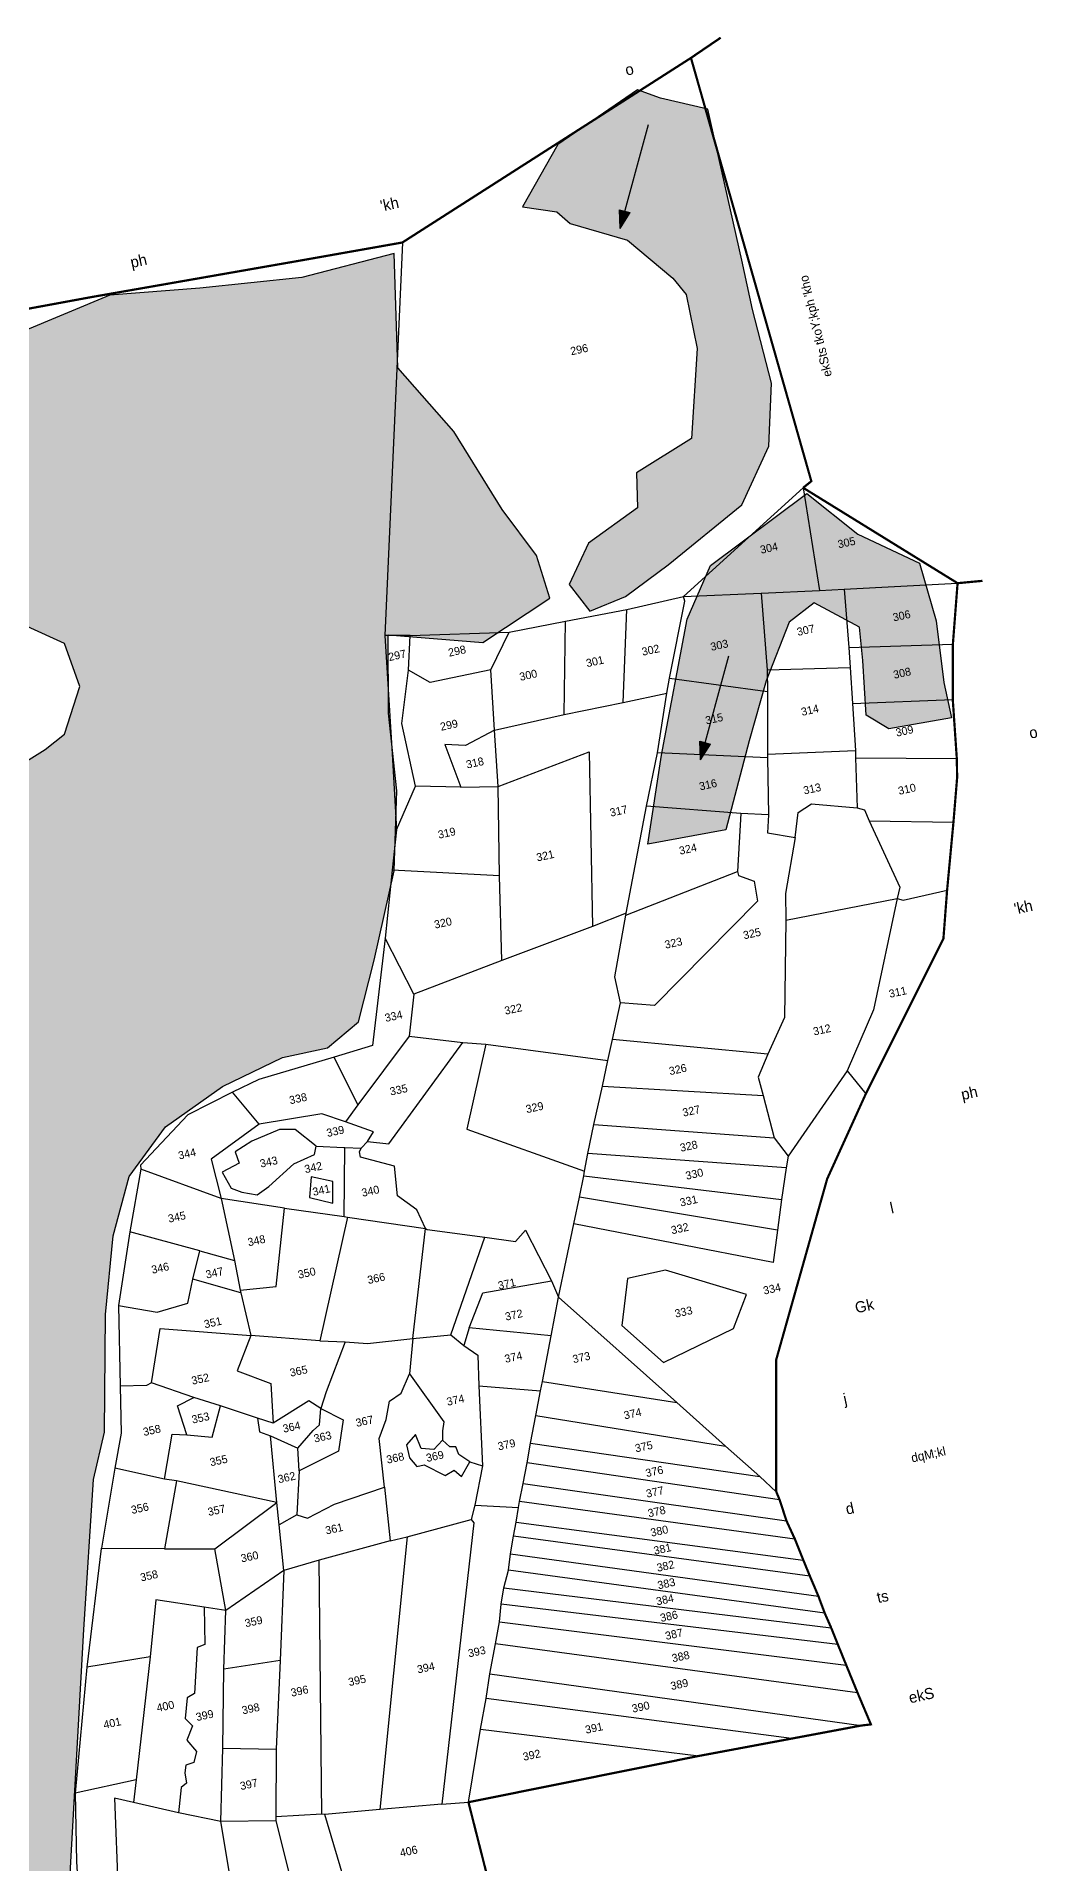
# Model space of a CAD drawing. Header units: metres. Extents: x 282146 to 284989, y 2016198 to 2020938.
# Drawn here: x 283295 to 284237, y 2019219 to 2020938 of the extents above; entities that cross this region are included whole.
import ezdxf
from ezdxf.enums import TextEntityAlignment as Align

# ---------------------------------------------------------------- set-up
doc = ezdxf.new("R2010")
doc.units = ezdxf.units.M
doc.header["$MEASUREMENT"] = 0
doc.linetypes.add('DIVIDE', pattern=[1.25, 0.5, -0.25, 0, -0.25, 0, -0.25])
for name, color, linetype in [('POLY_HATCH', 12, 'Continuous'), ('POLY_PARCEL', 6, 'Continuous'), ('SYM_ARROW', 1, 'Continuous'), ('TEXT_MAPOUT', 7, 'Continuous'), ('TEXT_PARCEL', 7, 'Continuous'), ('V_BOUND_LINE', 7, 'Continuous'), ('V_DIVIDE_LINE', 7, 'DIVIDE')]:
    doc.layers.add(name, color=color, linetype=linetype)
doc.styles.add('TEXT_MAP', font='', dxfattribs={"height": 1.8})
doc.styles.get('TEXT_MAP').set_extended_font_data('Kruti Dev 050')
pattern_1 = [(12.37531, (282698.511, 2015839.8285), (3.7931513, 5.925559), [4.9749495, -4.9749495]), (102.37531, (282703.3703, 2015840.8947), (-5.925559, 3.7931513), [4.9749495, -4.9749495])]

# ---------------------------------------------------------------- blocks, each defined once
blk = doc.blocks.new('ARROWASPECT')
h = blk.add_hatch(color=256)
h.paths.add_polyline_path([(2.85, -2.85), (3.72, -1.98), (0, 0)])
h.paths.add_polyline_path([(0, 0), (1.98, -3.72), (2.85, -2.85)])
for points in [[(0, 0), (17.15, -17.15)], [(0, 0), (1.98, -3.72)], [(0, 0), (3.72, -1.98)], [(3.72, -1.98), (1.98, -3.72)]]:
    blk.add_lwpolyline(points)
blk = doc.blocks.new('5647')
at = {"layer": 'POLY_HATCH'}
h = blk.add_hatch(dxfattribs=at)
h.set_pattern_fill('ZIGZAG', color=256, scale=39.799596, angle=12.3753, style=0)
h.set_pattern_definition(pattern_1)
h.paths.add_polyline_path([(283869.3, 2020811), (283827, 2020820.9), (283806.2, 2020828.2), (283734.9, 2020779.4), (283703.5, 2020723.7), (283734.1, 2020719.1), (283746, 2020708.6), (283797.3, 2020693.7), (283837.9, 2020659.9), (283849.8, 2020645.1), (283859.6, 2020596.7), (283854.6, 2020516.2), (283805.5, 2020485.4), (283806.2, 2020454.2), (283762.4, 2020422.5), (283745.2, 2020385.6), (283763.6, 2020361.7), (283795.6, 2020374.9), (283833.8, 2020403.3), (283899.7, 2020457), (283924, 2020509.4), (283926.4, 2020565.8), (283909.3, 2020631.8), (283899.7, 2020675.9)])
h.paths.add_polyline_path([(283921.4, 2020299.4), (283942.1, 2020351.9), (283964.5, 2020369), (284005.1, 2020347.4), (284008.1, 2020317.6), (284011, 2020268.5), (284031.2, 2020256.3), (284087.5, 2020266.1), (284080.5, 2020297.7), (284073.7, 2020352.9), (284058.8, 2020404.6), (284003.4, 2020430.7), (283957.9, 2020467), (283871.7, 2020402.7), (283850.8, 2020354.6), (283827.8, 2020232.7), (283815.6, 2020153.2), (283885.2, 2020165.9), (283906.2, 2020245.5)])
h = blk.add_hatch(dxfattribs=at)
h.set_pattern_fill('ZIGZAG', color=256, scale=39.799596, angle=12.3753, style=0)
h.set_pattern_definition(pattern_1)
h.paths.add_polyline_path([(283685.1, 2020452.7), (283641.8, 2020522.6), (283591.8, 2020579.6), (283588.5, 2020681.8), (283505.7, 2020660.4), (283414.5, 2020650.9), (283333.8, 2020644.5), (283254.7, 2020611.5), (283189.4, 2020606.7), (283153.9, 2020565.8), (283074.8, 2020566.7), (283021.1, 2020556.7), (283037.3, 2020439.1), (282983.1, 2020443.7), (282942.8, 2020447.9), (282956, 2020397.5), (282988.6, 2020401.3), (283060.1, 2020385.2), (283108.5, 2020373.8), (283205.7, 2020361.5), (283259.9, 2020347.9), (283293.2, 2020332.7), (283306.9, 2020294.2), (283293.4, 2020251.6), (283276, 2020238), (283217, 2020201.3), (283162.1, 2020198), (283132.8, 2020162.5), (283097.2, 2020169.5), (283101.5, 2020092.8), (283126.2, 2020106.6), (283140.9, 2020099.4), (283149.4, 2020056.7), (283123.3, 2020012.6), (283101.5, 2019983.9), (283098.6, 2019910), (283107.7, 2019884.1), (283089.1, 2019846), (283086.1, 2019819.5), (283333.4, 2019767.5), (283336.8, 2019802.5), (283351.2, 2019855.8), (283383.6, 2019900.1), (283434.8, 2019936.4), (283488.4, 2019962.1), (283528.6, 2019971), (283556.6, 2019994.2), (283570.6, 2020049.4), (283588.4, 2020129.2), (283590.7, 2020200.9), (283583.5, 2020270.5), (283583.2, 2020340.6), (283667.8, 2020333.6), (283727.8, 2020373.2), (283715.9, 2020411.5)])
h = blk.add_hatch(dxfattribs=at)
h.set_pattern_fill('ZIGZAG', color=256, scale=39.799596, angle=12.3753, style=0)
h.set_pattern_definition(pattern_1)
h.paths.add_polyline_path([(283310.6, 2019450.3), (283319.3, 2019584.5), (283329.1, 2019626.8), (283330, 2019732.3), (283333.4, 2019767.5), (283086.1, 2019819.5), (283082.3, 2019785.2), (283034.5, 2019760.7), (283017.2, 2019754.7), (283020.3, 2019724.9), (282919.7, 2019634.8), (282869.4, 2019550.5), (282870.7, 2019480.2), (282893.6, 2019427.8), (282944.2, 2019374.5), (282925, 2019296.8), (283012.1, 2019205.3), (283080.3, 2019096.7), (283314, 2019111.7), (283297, 2019210.1)])
for points in [[(283806.2, 2020828.2), (283734.9, 2020779.4), (283703.5, 2020723.7), (283734.1, 2020719.1), (283746, 2020708.6), (283797.3, 2020693.7), (283837.9, 2020659.9), (283849.8, 2020645.1), (283859.6, 2020596.7), (283854.6, 2020516.2), (283805.5, 2020485.4), (283806.2, 2020454.2), (283762.4, 2020422.5), (283745.2, 2020385.6), (283763.6, 2020361.7), (283795.6, 2020374.9), (283833.8, 2020403.3), (283899.7, 2020457), (283924, 2020509.4), (283926.4, 2020565.8), (283909.3, 2020631.8), (283899.7, 2020675.9), (283869.3, 2020811), (283827, 2020820.9), (283806.2, 2020828.2)], [(283667.8, 2020333.6), (283727.8, 2020373.2), (283715.9, 2020411.5), (283685.1, 2020452.7), (283641.8, 2020522.6), (283591.8, 2020579.6), (283588.5, 2020681.8), (283505.7, 2020660.4), (283414.5, 2020650.9), (283333.8, 2020644.5), (283254.7, 2020611.5)], [(284087.5, 2020266.1), (284031.2, 2020256.3), (284011, 2020268.5), (284008.1, 2020317.6), (284005.1, 2020347.4), (283964.5, 2020369), (283942.1, 2020351.9), (283921.4, 2020299.4), (283906.2, 2020245.5), (283885.2, 2020165.9), (283815.6, 2020153.2), (283827.8, 2020232.7), (283850.8, 2020354.6), (283871.7, 2020402.7), (283957.9, 2020467), (284003.4, 2020430.7), (284058.8, 2020404.6), (284073.7, 2020352.9), (284080.5, 2020297.7), (284087.5, 2020266.1)], [(283217, 2020201.3), (283276, 2020238), (283293.4, 2020251.6), (283306.9, 2020294.2), (283293.2, 2020332.7), (283259.9, 2020347.9)], [(283297, 2019210.1), (283310.6, 2019450.3), (283319.3, 2019584.5), (283329.1, 2019626.8), (283330, 2019732.3), (283336.8, 2019802.5), (283351.2, 2019855.8), (283383.6, 2019900.1), (283434.8, 2019936.4), (283488.4, 2019962.1), (283528.6, 2019971), (283556.6, 2019994.2), (283570.6, 2020049.4), (283588.4, 2020129.2), (283590.7, 2020200.9), (283583.5, 2020270.5), (283583.2, 2020340.6), (283667.8, 2020333.6)]]:
    blk.add_lwpolyline(points, dxfattribs=at)
at = {"layer": 'POLY_PARCEL'}
for points in [[(283595.8, 2020691.7), (283580.2, 2020340)], [(283847.4, 2020374.7), (283954.6, 2020472.1)], [(283954.6, 2020472.1), (283969.3, 2020380.3)], [(283991.4, 2020381.4), (284092.8, 2020386.7)], [(283796.7, 2020363.3), (283847.4, 2020374.7)], [(283835, 2020301.6), (283848.5, 2020370.7), (283847.4, 2020374.7)], [(283847.4, 2020374.7), (283917, 2020377.9)], [(283917, 2020377.9), (283969.3, 2020380.3)], [(283917, 2020377.9), (283922.2, 2020309.2)], [(283969.3, 2020380.3), (283991.4, 2020381.4)], [(283991.4, 2020381.4), (283995.6, 2020329.1)], [(283691.3, 2020342.8), (283741.8, 2020352.6)], [(283740.6, 2020269.2), (283741.8, 2020352.6)], [(283741.8, 2020352.6), (283796.7, 2020363.3)], [(283793.3, 2020280), (283796.7, 2020363.3)], [(283602.7, 2020340), (283580.2, 2020340)], [(283580.2, 2020340), (283586.5, 2020234.1)], [(283601.2, 2020308.9), (283602.7, 2020340)], [(283602.7, 2020340), (283691.3, 2020342.8)], [(283675, 2020309.3), (283691.3, 2020342.8)], [(283995.6, 2020329.1), (284088.6, 2020332.2)], [(283995.6, 2020329.1), (283996.7, 2020311.1)], [(283595.4, 2020261.1), (283601.2, 2020308.9)], [(283675, 2020309.3), (283620.8, 2020298), (283601.2, 2020308.9)], [(283678.3, 2020255.2), (283675, 2020309.3)], [(283922.2, 2020309.2), (283996.7, 2020311.1)], [(283922.2, 2020309.2), (283922.5, 2020289.7)], [(283996.7, 2020311.1), (283998.7, 2020278.9)], [(283793.3, 2020280), (283832.5, 2020288.2)], [(283824.2, 2020234.9), (283832.5, 2020288.2)], [(283832.5, 2020288.2), (283835, 2020301.6)], [(283835, 2020301.6), (283922.5, 2020289.7)], [(283922.5, 2020289.7), (283922.7, 2020233.6)], [(283678.3, 2020255.2), (283740.6, 2020269.2)], [(283740.6, 2020269.2), (283793.3, 2020280)], [(283998.7, 2020278.9), (284088.5, 2020282.6)], [(283998.7, 2020278.9), (284001.5, 2020237)], [(283607.4, 2020205.1), (283595.4, 2020261.1)], [(283678.3, 2020255.2), (283652.2, 2020241.5), (283633.8, 2020242.5), (283648, 2020204.3)], [(283681.4, 2020204.9), (283678.3, 2020255.2)], [(283922.7, 2020233.6), (284001.5, 2020237)], [(284001.5, 2020237), (284001.3, 2020230.5)], [(283586.5, 2020234.1), (283590.5, 2020166.1)], [(283681.4, 2020204.9), (283763.1, 2020235.8), (283765.9, 2020079.5)], [(283814.3, 2020187), (283824.2, 2020234.9)], [(283922.7, 2020230.4), (283824.2, 2020234.9)], [(283922.7, 2020233.6), (283922.7, 2020230.4)], [(283922.7, 2020230.4), (283923.4, 2020179.4)], [(284001.3, 2020230.5), (284092.1, 2020229.7)], [(284001.3, 2020230.5), (284002.9, 2020185.5)], [(283590.5, 2020166.1), (283607.4, 2020205.1)], [(283648, 2020204.3), (283607.4, 2020205.1)], [(283648, 2020204.3), (283681.4, 2020204.9)], [(283682.8, 2020124.9), (283681.4, 2020204.9)], [(283947.3, 2020159.2), (283950.2, 2020181.5), (283961.9, 2020189.1), (284002.9, 2020185.5)], [(283796.2, 2020091.5), (283814.3, 2020187)], [(283898.9, 2020180.7), (283814.3, 2020187)], [(283898.9, 2020180.7), (283895.9, 2020128.7)], [(283923.4, 2020179.4), (283898.9, 2020180.7)], [(283923.4, 2020179.4), (283922.6, 2020163.4), (283947.3, 2020159.2)], [(284002.9, 2020185.5), (284009.6, 2020183.8), (284013.7, 2020174)], [(284013.7, 2020174), (284089.1, 2020172.8)], [(284013.7, 2020174), (284041.2, 2020114.6), (284038.8, 2020104.4)], [(283590.5, 2020166.1), (283586.6, 2020130)], [(283947.3, 2020159.2), (283938.8, 2020109.1), (283939, 2020085.1)], [(283586.6, 2020130), (283580.2, 2020069)], [(283682.8, 2020124.9), (283586.6, 2020130)], [(283684.9, 2020048.9), (283682.8, 2020124.9)], [(283895.9, 2020128.7), (283896.7, 2020125.2), (283910.6, 2020119.9), (283913.8, 2020102), (283821.4, 2020008.8), (283791.1, 2020011.1)], [(283795.9, 2020089.6), (283895.9, 2020128.7)], [(284038.8, 2020104.4), (284044.2, 2020103.1), (284083.4, 2020112)], [(283796.2, 2020091.5), (283765.9, 2020079.5)], [(283791.1, 2020011.1), (283786, 2020034.3), (283795.9, 2020089.6)], [(283795.9, 2020089.6), (283796.2, 2020091.5)], [(283939, 2020085.1), (284038.8, 2020104.4)], [(284038.8, 2020104.4), (284017.6, 2020004.9), (283994, 2019950.1)], [(283765.9, 2020079.5), (283684.9, 2020048.9)], [(283939, 2020085.1), (283937.8, 2019997.9), (283923, 2019965.1)], [(283580.2, 2020069), (283569, 2019972.8), (283534.8, 2019962.4)], [(283606, 2020019), (283580.2, 2020069)], [(283684.9, 2020048.9), (283606, 2020019)], [(283606, 2020019), (283601.8, 2019981.3)], [(283783.8, 2019978.4), (283791.1, 2020011.1)], [(283601.8, 2019981.3), (283555.8, 2019919.7)], [(283564.5, 2019887), (283583.6, 2019884.8), (283649.9, 2019975.7)], [(283601.8, 2019981.3), (283649.9, 2019975.7)], [(283649.9, 2019975.7), (283670.4, 2019974)], [(283779.6, 2019959.6), (283783.8, 2019978.4)], [(283923, 2019965.1), (283783.8, 2019978.4)], [(283534.8, 2019962.4), (283467.2, 2019942.5), (283443.8, 2019931.2)], [(283555.8, 2019919.7), (283534.8, 2019962.4)], [(283670.4, 2019974), (283653.3, 2019898), (283758.8, 2019860.5)], [(283670.4, 2019974), (283779.6, 2019959.6)], [(283774.8, 2019936.6), (283779.6, 2019959.6)], [(283923, 2019965.1), (283914.1, 2019944.5), (283918.8, 2019928.1)], [(283994, 2019950.1), (283941, 2019873.8)], [(283994, 2019950.1), (284010.6, 2019929.6)], [(283443.8, 2019931.2), (283403.7, 2019910.9), (283361.4, 2019866), (283361.7, 2019862.4)], [(283467.4, 2019902.5), (283443.8, 2019931.2)], [(283767.1, 2019902.3), (283774.8, 2019936.6)], [(283774.8, 2019936.6), (283918.8, 2019928.1)], [(283918.8, 2019928.1), (283928.7, 2019890.4)], [(283544.7, 2019904.6), (283523.5, 2019911.7), (283467.4, 2019902.5)], [(283555.8, 2019919.7), (283544.7, 2019904.6)], [(283467.4, 2019902.5), (283424.6, 2019871.2), (283433.4, 2019836)], [(283518.6, 2019882.9), (283499.8, 2019897.7), (283485.6, 2019897.9), (283461.1, 2019887.3), (283446.1, 2019877.9), (283449.5, 2019867.5), (283434.5, 2019859.6)], [(283564.5, 2019887), (283569.8, 2019895.6), (283544.7, 2019904.6)], [(283761.8, 2019876.4), (283767.1, 2019902.3)], [(283767.1, 2019902.3), (283928.7, 2019890.4)], [(283434.5, 2019859.6), (283442.6, 2019845.2), (283451.9, 2019841.6), (283465.8, 2019839.2), (283476.1, 2019846.9), (283498.5, 2019867.1), (283517, 2019875.5), (283518.6, 2019882.9)], [(283518.6, 2019882.9), (283543.3, 2019881.7), (283544.2, 2019881.7)], [(283543.5, 2019819.9), (283544.2, 2019881.7)], [(283544.2, 2019881.7), (283558.8, 2019881.2)], [(283616.4, 2019809), (283608.6, 2019825.9), (283591.4, 2019838.5), (283588.8, 2019865), (283558.3, 2019872.9), (283557.4, 2019877.8), (283558.8, 2019881.2)], [(283558.8, 2019881.2), (283564.5, 2019887)], [(283928.7, 2019890.4), (283941, 2019873.8)], [(283361.7, 2019862.4), (283351.8, 2019806.2)], [(283433.4, 2019836), (283361.7, 2019862.4)], [(283758.1, 2019856.3), (283758.8, 2019860.5)], [(283758.8, 2019860.5), (283761.8, 2019876.4)], [(283939.2, 2019863.5), (283761.8, 2019876.4)], [(283939.2, 2019863.5), (283935.2, 2019835.2)], [(283941, 2019873.8), (283939.2, 2019863.5)], [(283533.4, 2019831.7), (283533.5, 2019851.1), (283514.2, 2019855.4), (283512.6, 2019836.9), (283533.4, 2019831.7)], [(283754.3, 2019837.3), (283758.1, 2019856.3)], [(283758.1, 2019856.3), (283935.2, 2019835.2)], [(283490.3, 2019827.4), (283433.4, 2019836)], [(283433.4, 2019836), (283445.3, 2019780.4)], [(283749.1, 2019813.2), (283754.3, 2019837.3)], [(283931.6, 2019807.7), (283754.3, 2019837.3)], [(283935.2, 2019835.2), (283931.6, 2019807.7)], [(283450.5, 2019754), (283482.7, 2019757.1), (283490.3, 2019827.4)], [(283490.3, 2019827.4), (283543.5, 2019819.9)], [(283546.6, 2019819.3), (283521.7, 2019708.7)], [(283543.5, 2019819.9), (283546.6, 2019819.3)], [(283546.6, 2019819.3), (283616.4, 2019809)], [(283735.6, 2019747.6), (283749.1, 2019813.2)], [(283931.6, 2019807.7), (283927.7, 2019778.8), (283749.1, 2019813.2)], [(283351.8, 2019806.2), (283341.5, 2019740.4)], [(283414.3, 2019789.3), (283351.8, 2019806.2)], [(283605.1, 2019710.7), (283616.4, 2019809)], [(283616.4, 2019809), (283617.9, 2019808.2), (283669.6, 2019801.4)], [(283639.1, 2019714), (283669.6, 2019801.4)], [(283669.6, 2019801.4), (283696.9, 2019797.5), (283705.8, 2019807.6), (283729.1, 2019762.2)], [(283408, 2019763.8), (283414.3, 2019789.3)], [(283414.3, 2019789.3), (283445.3, 2019780.4)], [(283445.3, 2019780.4), (283450.5, 2019754)], [(283341.5, 2019740.4), (283376.3, 2019734.3), (283403.6, 2019742.3), (283408, 2019763.8)], [(283451, 2019751.6), (283408, 2019763.8)], [(283655.6, 2019720.3), (283667.8, 2019751.4), (283729.1, 2019762.2)], [(283729.1, 2019762.2), (283735.6, 2019747.6)], [(283829.6, 2019689.1), (283892.2, 2019719.5), (283903.8, 2019750), (283831.3, 2019771.8), (283797.1, 2019764.3), (283792.2, 2019722.2), (283829.6, 2019689.1)], [(283450.5, 2019754), (283451, 2019751.6)], [(283451, 2019751.6), (283460, 2019713.4)], [(283728.9, 2019713.1), (283735.6, 2019747.6)], [(283735.6, 2019747.6), (283841.5, 2019653.4)], [(283341.5, 2019740.4), (283343, 2019668.1)], [(283371.1, 2019671), (283378.8, 2019719.8), (283460, 2019713.4)], [(283460, 2019713.4), (283447.7, 2019681.8), (283478, 2019670.3), (283479.9, 2019634.9)], [(283521.7, 2019708.7), (283460, 2019713.4)], [(283605.1, 2019710.7), (283639.1, 2019714)], [(283639.1, 2019714), (283650.8, 2019704.5)], [(283655.6, 2019720.3), (283650.8, 2019704.5)], [(283728.9, 2019713.1), (283655.6, 2019720.3)], [(283721.1, 2019672.3), (283728.9, 2019713.1)], [(283521.7, 2019708.7), (283544.4, 2019707.6)], [(283544.4, 2019707.6), (283527.6, 2019663), (283522.8, 2019647.9)], [(283544.4, 2019707.6), (283564.4, 2019706.1), (283605.1, 2019710.7)], [(283605.1, 2019710.7), (283602.2, 2019679)], [(283650.8, 2019704.5), (283663.4, 2019695.7), (283664, 2019668.3)], [(283343, 2019668.1), (283343.9, 2019626), (283338.3, 2019594.6)], [(283371.1, 2019671), (283366.6, 2019668.7), (283343, 2019668.1)], [(283408.9, 2019657.8), (283371.1, 2019671)], [(283579.7, 2019577.5), (283574.9, 2019621.2), (283581.2, 2019638.1), (283584.2, 2019654.7), (283594.5, 2019661.8), (283602.2, 2019679)], [(283602.2, 2019679), (283632.7, 2019636.1), (283631.5, 2019628.1), (283631.5, 2019619.6)], [(283664, 2019668.3), (283719.2, 2019663.9)], [(283664, 2019668.3), (283667.4, 2019596.6)], [(283719.2, 2019663.9), (283721.1, 2019672.3)], [(283721.1, 2019672.3), (283841.5, 2019653.4)], [(283402.8, 2019624.4), (283394.5, 2019650.5), (283408.9, 2019657.8)], [(283402.8, 2019624.4), (283425.5, 2019622.4), (283432.8, 2019650.3)], [(283432.8, 2019650.3), (283408.9, 2019657.8)], [(283466, 2019639.4), (283432.8, 2019650.3)], [(283522.8, 2019647.9), (283512, 2019654.8), (283479.9, 2019634.9)], [(283502.1, 2019612.6), (283515.7, 2019628.2), (283521.5, 2019633.5), (283522.8, 2019647.9)], [(283522.8, 2019647.9), (283542.8, 2019637.8), (283538.5, 2019609.9), (283503.2, 2019592.2)], [(283715.1, 2019641.8), (283719.2, 2019663.9)], [(283841.5, 2019653.4), (283884.9, 2019614.4)], [(283466, 2019639.4), (283467.8, 2019627.3), (283477.5, 2019623.5)], [(283479.9, 2019634.9), (283466, 2019639.4)], [(283710.4, 2019617), (283715.1, 2019641.8)], [(283715.1, 2019641.8), (283884.9, 2019614.4)], [(283382.7, 2019584.9), (283389.7, 2019625.2), (283402.8, 2019624.4)], [(283483.2, 2019563.8), (283477.5, 2019623.5)], [(283477.5, 2019623.5), (283502.1, 2019612.6)], [(283631.5, 2019619.6), (283624, 2019611.3), (283612.4, 2019612.1), (283607.4, 2019624.7), (283599.4, 2019615.5), (283602, 2019603.9), (283608.5, 2019596.1), (283615.2, 2019597.5), (283634, 2019588), (283642.2, 2019592.7), (283648.6, 2019587.1), (283656.1, 2019600.2)], [(283656.1, 2019600.2), (283646.1, 2019606.9), (283643.5, 2019613.7), (283638.3, 2019613.7), (283631.5, 2019619.6)], [(283707.3, 2019599.4), (283710.4, 2019617)], [(283710.4, 2019617), (283915.8, 2019587.1)], [(283503.2, 2019592.2), (283502.1, 2019612.6)], [(283656.1, 2019600.2), (283667.4, 2019596.6)], [(283703.7, 2019580.9), (283707.3, 2019599.4)], [(283933.4, 2019566.2), (283707.3, 2019599.4)], [(283884.9, 2019614.4), (283915.8, 2019587.1)], [(283338.3, 2019594.6), (283326.2, 2019523), (283326.1, 2019522.7)], [(283382.7, 2019584.9), (283338.3, 2019594.6)], [(283393.4, 2019583.2), (283382.6, 2019522.4)], [(283393.4, 2019583.2), (283382.7, 2019584.9)], [(283483.2, 2019563.8), (283393.4, 2019583.2)], [(283503.2, 2019592.2), (283501.1, 2019552.9)], [(283667.4, 2019596.6), (283660.4, 2019561.5)], [(283915.8, 2019587.1), (283930.4, 2019573.5)], [(283501.1, 2019552.9), (283510.7, 2019549.8), (283534.9, 2019562.5), (283579.7, 2019577.5)], [(283579.7, 2019577.5), (283584.7, 2019529.5)], [(283700.5, 2019564.7), (283703.7, 2019580.9)], [(283703.7, 2019580.9), (283939.6, 2019547.3)], [(283427.7, 2019522.3), (283483.2, 2019563.8)], [(283485.3, 2019543.9), (283483.2, 2019563.8)], [(283501.1, 2019552.9), (283485.3, 2019543.9)], [(283660.4, 2019561.5), (283657.4, 2019548.6)], [(283660.4, 2019561.5), (283699.7, 2019559.3)], [(283697.5, 2019546.3), (283699.7, 2019559.3)], [(283699.7, 2019559.3), (283700.5, 2019564.7)], [(283947.1, 2019531), (283700.5, 2019564.7)], [(283489.6, 2019502.9), (283485.3, 2019543.9)], [(283600.1, 2019533.2), (283575.5, 2019289)], [(283584.7, 2019529.5), (283600.1, 2019533.2)], [(283600.1, 2019533.2), (283657.4, 2019548.6)], [(283657.4, 2019548.6), (283659.8, 2019545.6), (283631, 2019294)], [(283692.6, 2019517.8), (283695.1, 2019533.6)], [(283695.1, 2019533.6), (283697.5, 2019546.3)], [(283960.5, 2019497.9), (283695.1, 2019533.6)], [(283697.5, 2019546.3), (283954.6, 2019512.3)], [(283326.1, 2019522.7), (283313.3, 2019416.5)], [(283382.6, 2019522.4), (283326.1, 2019522.7)], [(283382.6, 2019522.4), (283427.7, 2019522.3)], [(283437.6, 2019467.2), (283427.7, 2019522.3)], [(283584.7, 2019529.5), (283521.1, 2019512.4)], [(283690.6, 2019503.3), (283692.6, 2019517.8)], [(283692.6, 2019517.8), (283968.1, 2019480)], [(283489.6, 2019502.9), (283437.6, 2019467.2)], [(283489.6, 2019502.9), (283486.3, 2019422.6)], [(283521.1, 2019512.4), (283489.6, 2019502.9)], [(283523.5, 2019284.8), (283521.1, 2019512.4)], [(283686.5, 2019487.4), (283690.6, 2019503.3)], [(283973.8, 2019464.7), (283690.6, 2019503.3)], [(283684, 2019472.9), (283686.5, 2019487.4)], [(283686.5, 2019487.4), (283979.6, 2019451.6)], [(283418.1, 2019470.3), (283374.9, 2019476.7), (283370, 2019425.9)], [(283418.1, 2019470.3), (283418.9, 2019436.7), (283412, 2019434.1), (283409.6, 2019392.9), (283403, 2019389.2), (283401.2, 2019370.7), (283407.8, 2019364), (283402.7, 2019351.2), (283411.3, 2019340.9), (283409, 2019331.1), (283401.7, 2019328.8), (283401, 2019322), (283402.3, 2019312.7), (283397.6, 2019308.7), (283395.2, 2019286)], [(283437.6, 2019467.2), (283418.1, 2019470.3)], [(283682.5, 2019457), (283684, 2019472.9)], [(283985.5, 2019436.8), (283684, 2019472.9)], [(283435.8, 2019414.8), (283437.6, 2019467.2)], [(283679.1, 2019437.5), (283682.5, 2019457)], [(283682.5, 2019457), (283993, 2019418.3)], [(283673.9, 2019410.6), (283679.1, 2019437.5)], [(284003.2, 2019393.4), (283679.1, 2019437.5)], [(283370, 2019425.9), (283313.3, 2019416.5)], [(283370, 2019425.9), (283357.2, 2019315.7)], [(283486.3, 2019422.6), (283435.8, 2019414.8)], [(283486.3, 2019422.6), (283482.6, 2019343)], [(283313.3, 2019416.5), (283302.8, 2019303.6)], [(283435, 2019343.9), (283435.8, 2019414.8)], [(283670.7, 2019388.5), (283673.9, 2019410.6)], [(283673.9, 2019410.6), (284006.5, 2019364.2)], [(283665.7, 2019361), (283670.7, 2019388.5)], [(283944.1, 2019352.5), (283670.7, 2019388.5)], [(283654.8, 2019295.6), (283665.7, 2019361)], [(283665.7, 2019361), (283861.1, 2019337)], [(283433, 2019278.3), (283435, 2019343.9)], [(283435, 2019343.9), (283482.6, 2019343)], [(283482.6, 2019343), (283482.5, 2019282.4)], [(283357.2, 2019315.7), (283302.8, 2019303.6)], [(283357.2, 2019315.7), (283354.9, 2019295.3)], [(283302.8, 2019303.6), (283303.9, 2019242.2), (283308.9, 2019161.3), (283326.5, 2019081)], [(283354.9, 2019295.3), (283337.9, 2019299.2), (283341.1, 2019214.6), (283365.7, 2019101.9), (283326.5, 2019081)], [(283395.2, 2019286), (283354.9, 2019295.3)], [(283575.5, 2019289), (283526.2, 2019284.5)], [(283631, 2019294), (283575.5, 2019289)], [(283631, 2019294), (283654.8, 2019295.6)], [(283433, 2019278.3), (283395.2, 2019286)], [(283482.5, 2019279.1), (283433, 2019278.3)], [(283455.4, 2019145.1), (283433, 2019278.3)], [(283523.5, 2019284.8), (283482.5, 2019282.4)], [(283482.5, 2019282.4), (283482.5, 2019279.1)], [(283482.5, 2019279.1), (283508.4, 2019175.4)], [(283526.2, 2019284.5), (283523.5, 2019284.8)], [(283551.4, 2019200.3), (283526.2, 2019284.5)]]:
    blk.add_lwpolyline(points, dxfattribs=at)
at = {"layer": 'V_BOUND_LINE', "const_width": 1.99}
for points in [[(283595.8, 2020691.7), (283854.2, 2020856.9), (283961.9, 2020478), (283954.6, 2020472.1)], [(283007.5, 2020585.3), (283048.9, 2020594.8), (283113.5, 2020605.3), (283317.5, 2020642.9), (283504.7, 2020675.6), (283595.8, 2020691.7)], [(283954.6, 2020472.1), (284092.8, 2020386.7)], [(284092.8, 2020386.7), (284088.6, 2020332.2)], [(284088.6, 2020332.2), (284088.5, 2020282.6)], [(284088.5, 2020282.6), (284092.1, 2020229.7)], [(284092.1, 2020229.7), (284092.4, 2020212.8), (284089.1, 2020172.8)], [(284089.1, 2020172.8), (284083.4, 2020112)], [(284083.4, 2020112), (284080.1, 2020068.5), (284010.6, 2019929.6)], [(284010.6, 2019929.6), (283976, 2019853.5), (283930.4, 2019691.8), (283930.4, 2019573.5)], [(283930.4, 2019573.5), (283933.4, 2019566.2)], [(283933.4, 2019566.2), (283939.6, 2019547.3)], [(283939.6, 2019547.3), (283947.1, 2019531)], [(283947.1, 2019531), (283954.6, 2019512.3)], [(283954.6, 2019512.3), (283960.5, 2019497.9)], [(283960.5, 2019497.9), (283968.1, 2019480)], [(283968.1, 2019480), (283973.8, 2019464.7)], [(283973.8, 2019464.7), (283979.6, 2019451.6)], [(283979.6, 2019451.6), (283985.5, 2019436.8)], [(283985.5, 2019436.8), (283993, 2019418.3)], [(283993, 2019418.3), (284003.2, 2019393.4)], [(284003.2, 2019393.4), (284015.1, 2019365.2), (284006.5, 2019364.2)], [(283944.1, 2019352.5), (283861.1, 2019337)], [(284006.5, 2019364.2), (283944.1, 2019352.5)], [(283861.1, 2019337), (283654.8, 2019295.6)], [(283654.8, 2019295.6), (283674.5, 2019218)]]:
    blk.add_lwpolyline(points, dxfattribs=at)
at = {"layer": 'V_DIVIDE_LINE', "ltscale": 10, "const_width": 1.99, "flags": 128}
for points in [[(283854.2, 2020856.9), (283880.8, 2020875)], [(284092.8, 2020386.7), (284115.1, 2020388.8)]]:
    blk.add_lwpolyline(points, dxfattribs=at)
at = {"layer": 'SYM_ARROW', "xscale": 3.979959615399544, "yscale": 3.979959615399544, "zscale": 3.979959615399544, "rotation": 119.8120225770671}
for p in [(283790.8, 2020704.2), (283862.7, 2020228.5)]:
    blk.add_blockref('ARROWASPECT', p, dxfattribs=at)
at = {"layer": 'TEXT_MAPOUT', "style": 'TEXT_MAP'}
for s, height, rotation, p in [('o', 9.95, 12.3753, (283796.5, 2020841)), ("'kh", 9.95, 12.3753, (283577.3, 2020719.4)), ('ph', 9.95, 12.3753, (283353.5, 2020668.9)), ("ekSts tkoY;kph 'kho", 7.96, 103.5011, (283980.5, 2020572.4)), ('o', 9.95, 12.3753, (284158, 2020247.4)), ("'kh", 9.95, 12.3753, (284144.6, 2020090.1)), ('ph', 9.95, 12.3753, (284097.1, 2019923.9)), ('l', 9.95, 12.3753, (284033.5, 2019822.4)), ('Gk', 9.95, 12.3753, (284002.1, 2019733.1)), ('j', 9.95, 12.3753, (283991.6, 2019651.4)), ('dqM;kl', 7.96, 12.255, (284052.1, 2019599.6)), ('d', 9.95, 12.3753, (283993.7, 2019552.9)), ('ts', 9.95, 12.3753, (284021.6, 2019473.7)), ('ekS', 9.95, 12.3753, (284050.2, 2019384))]:
    blk.add_text(s, height=height, rotation=rotation, dxfattribs=at).set_placement(p)
at = {"layer": 'TEXT_PARCEL', "style": 'TEXT_MAP'}
for s, p in [('296', (283754.1, 2020595.9)), ('304', (283924, 2020418.2)), ('305', (283993.4, 2020423.1)), ('306', (284042.7, 2020357.6)), ('303', (283879.5, 2020331.3)), ('307', (283956.9, 2020344.7)), ('297', (283591.1, 2020322.2)), ('298', (283644.7, 2020326.1)), ('301', (283768.1, 2020316.7)), ('302', (283818, 2020326.9)), ('300', (283708.5, 2020304.5)), ('308', (284043.1, 2020306.3)), ('315', (283874.9, 2020265.4)), ('314', (283960.6, 2020273.1)), ('299', (283637.5, 2020259.8)), ('309', (284045.3, 2020254.5)), ('318', (283660.7, 2020226)), ('316', (283869.4, 2020206.4)), ('313', (283962.6, 2020202.7)), ('310', (284047.5, 2020202.4)), ('317', (283789.4, 2020182.9)), ('319', (283635.5, 2020163.2)), ('321', (283723.6, 2020142.8)), ('324', (283851.4, 2020148.8)), ('320', (283632.1, 2020082.7)), ('325', (283908.7, 2020073.1)), ('323', (283838.4, 2020064.7)), ('311', (284039.2, 2020020.7)), ('322', (283695, 2020005.6)), ('334', (283587.9, 2019999.2)), ('312', (283971.3, 2019987)), ('326', (283842.3, 2019951.5)), ('338', (283502.4, 2019925.5)), ('335', (283592.4, 2019933.3)), ('329', (283714.1, 2019917.5)), ('327', (283854.4, 2019914.4)), ('339', (283535.7, 2019896.2)), ('344', (283403, 2019876.1)), ('328', (283852.1, 2019882.9)), ('343', (283476.1, 2019868.8)), ('342', (283516, 2019863.8)), ('330', (283857.1, 2019857.9)), ('341', (283523.2, 2019843.5)), ('340', (283567.1, 2019842.7)), ('331', (283852, 2019833.9)), ('345', (283393.8, 2019819.5)), ('332', (283844.1, 2019809.1)), ('348', (283465.1, 2019798.4)), ('346', (283378.9, 2019773.8)), ('347', (283427.5, 2019769.5)), ('350', (283510.1, 2019769.4)), ('366', (283572.3, 2019764.6)), ('371', (283689.2, 2019759.6)), ('334', (283926.6, 2019755.1)), ('351', (283426, 2019725)), ('372', (283695.5, 2019731.8)), ('333', (283847.4, 2019734.5)), ('374', (283695.1, 2019694)), ('373', (283756, 2019693.7)), ('365', (283502.8, 2019681.6)), ('352', (283414.8, 2019674.5)), ('374', (283643.2, 2019655.6)), ('374', (283801.8, 2019643.4)), ('358', (283371.4, 2019628.6)), ('353', (283415, 2019639.7)), ('364', (283496.5, 2019631.5)), ('367', (283561.8, 2019636.7)), ('363', (283524.3, 2019622.7)), ('379', (283688.9, 2019615.7)), ('375', (283811.8, 2019613.9)), ('355', (283431.2, 2019601.5)), ('368', (283589.3, 2019603.8)), ('369', (283624.8, 2019605.3)), ('362', (283492.1, 2019586.3)), ('376', (283821.3, 2019591.7)), ('377', (283821.7, 2019573.3)), ('356', (283360.7, 2019558.8)), ('357', (283429.3, 2019557)), ('378', (283823.3, 2019555.8)), ('361', (283534.6, 2019540.4)), ('380', (283825.7, 2019538.4)), ('360', (283458.9, 2019515.4)), ('381', (283828.5, 2019522.3)), ('358', (283368.9, 2019498.4)), ('382', (283831.2, 2019507)), ('383', (283832, 2019491.3)), ('384', (283830.7, 2019476.9)), ('359', (283462.5, 2019457.4)), ('386', (283834.3, 2019462.1)), ('393', (283662.3, 2019430.4)), ('387', (283838.8, 2019446)), ('394', (283616.7, 2019416)), ('388', (283844.8, 2019426)), ('395', (283555.1, 2019404.7)), ('389', (283843.6, 2019401.1)), ('400', (283383.5, 2019381.6)), ('396', (283503.6, 2019395.2)), ('401', (283335.9, 2019366.5)), ('399', (283418.7, 2019373.4)), ('398', (283459.9, 2019379.4)), ('390', (283809, 2019380.9)), ('391', (283767.2, 2019362)), ('392', (283711.4, 2019337.8)), ('397', (283458.2, 2019311.6)), ('406', (283601.3, 2019251.8))]:
    blk.add_text(s, height=7.16, rotation=12.3753, dxfattribs=at).set_placement(p, align=Align.MIDDLE)

msp = doc.modelspace()

# ---------------------------------------------------------------- block references
at = {"xscale": 1.051453222781844, "yscale": 1.051453222781844, "zscale": 1.051453222781844, "rotation": 0.007350067816667833}
msp.add_blockref('5647', (-14275.7, -103956.9), dxfattribs=at)

doc.saveas('drawing.dxf')
